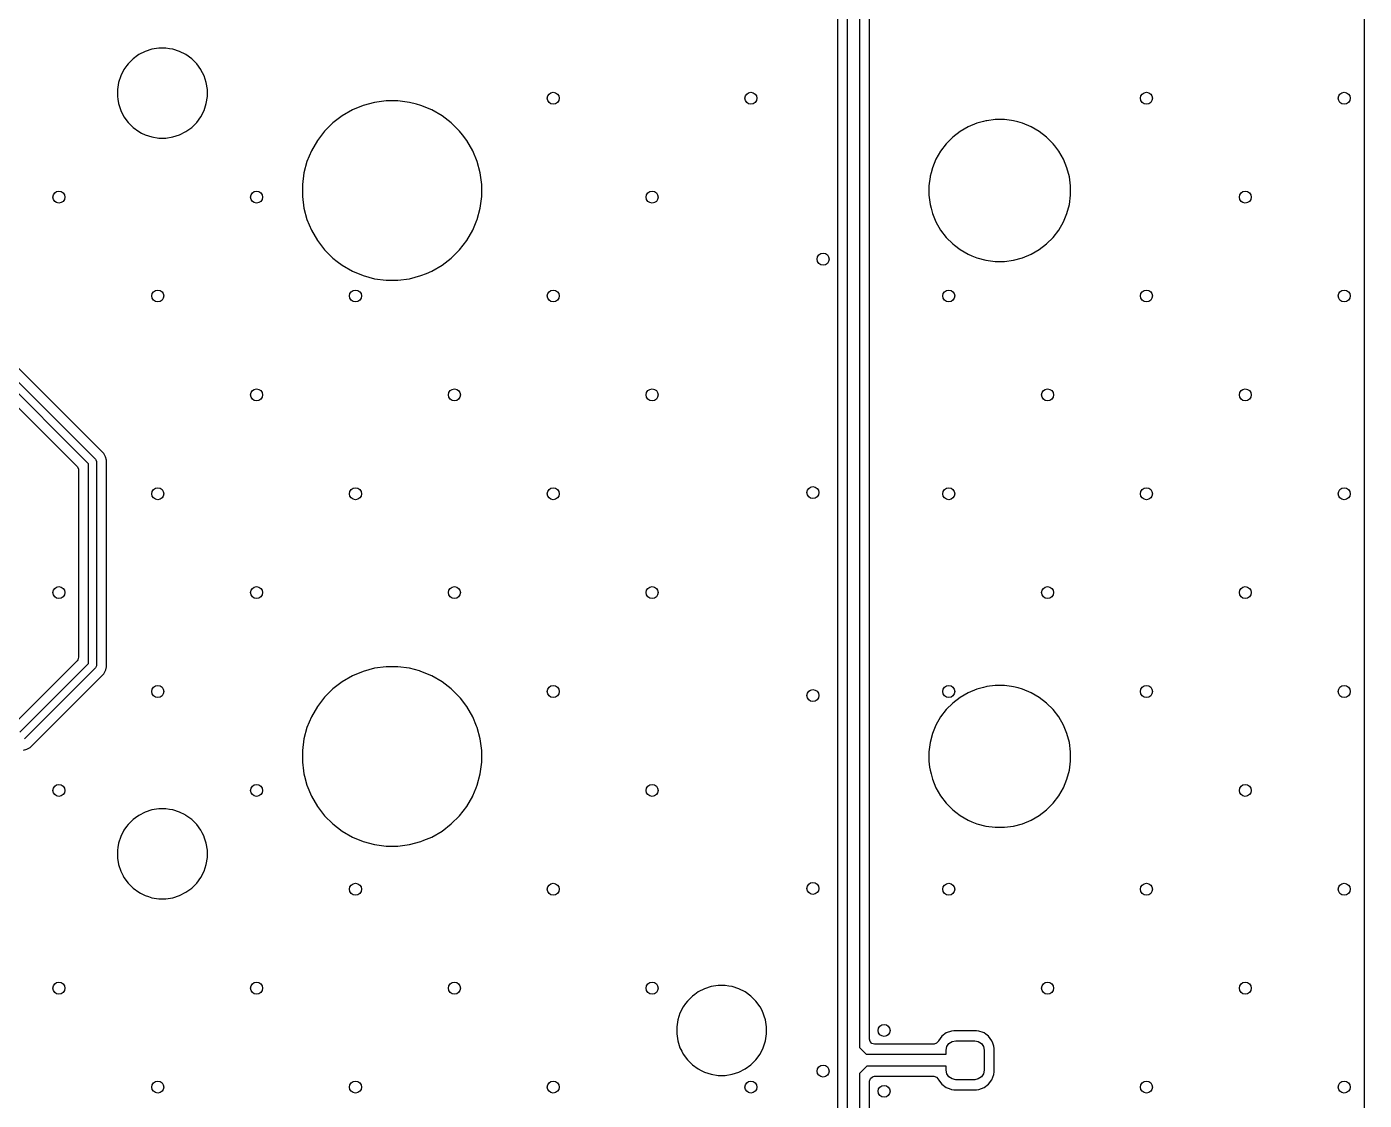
# Model space of a CAD drawing. Extents: x 117 to 217, y -143 to -43.
# Drawn here: x 183.52 to 217, y -118.08 to -91.21 of the extents above; entities that cross this region are included whole.
import ezdxf

# ---------------------------------------------------------------- set-up
doc = ezdxf.new("R2010")
doc.units = 0
doc.layers.add('BLACK', color=7, linetype='CONTINUOUS')

msp = doc.modelspace()

# ---------------------------------------------------------------- linework, layer by layer
at = {"layer": 'BLACK', "linetype": 'CONTINUOUS'}
for p, q in [((216.9995, -46.003246), (216.9995, -139.996753)), ((204.6165, -95.193685), (204.6165, -80.899082)), ((203.8155, -83.0305), (203.8155, -119.8275)), ((204.066, -116.586), (204.066, -82.804)), ((204.366, -82.804), (204.366, -116.586)), ((186.181333, -92.013519), (186.056069, -92.138783)), ((186.181334, -92.013519), (186.181333, -92.013519)), ((186.181336, -92.013517), (186.181334, -92.013519)), ((186.294364, -91.931397), (186.181336, -92.013517)), ((186.324659, -91.909386), (186.294364, -91.931397)), ((186.482507, -91.828957), (186.324659, -91.909386)), ((186.48251, -91.828956), (186.482507, -91.828957)), ((186.650993, -91.774214), (186.48251, -91.828956)), ((186.767645, -91.755738), (186.650993, -91.774214)), ((186.825971, -91.7465), (186.767645, -91.755738)), ((187.003129, -91.7465), (186.825971, -91.7465)), ((187.090617, -91.760357), (187.003129, -91.7465)), ((187.178106, -91.774214), (187.090617, -91.760357)), ((187.346589, -91.828956), (187.178106, -91.774214)), ((187.346592, -91.828957), (187.346589, -91.828956)), ((187.50444, -91.909386), (187.346592, -91.828957)), ((187.647764, -92.013517), (187.50444, -91.909386)), ((187.773033, -92.138786), (187.647764, -92.013517)), ((185.951936, -92.282109), (185.871507, -92.439957)), ((186.02597, -92.180211), (185.951936, -92.282109)), ((186.056067, -92.138786), (186.02597, -92.180211)), ((186.056069, -92.138784), (186.056067, -92.138786)), ((186.056069, -92.138783), (186.056069, -92.138784)), ((187.877164, -92.28211), (187.773033, -92.138786)), ((187.8804, -92.288461), (187.877164, -92.28211)), ((187.957592, -92.439957), (187.8804, -92.288461)), ((185.816764, -92.608445), (185.78905, -92.783421)), ((185.871506, -92.43996), (185.816764, -92.608443)), ((185.816764, -92.608443), (185.816764, -92.608445)), ((185.871507, -92.439957), (185.871506, -92.43996)), ((187.957592, -92.439958), (187.957592, -92.439957)), ((188.012336, -92.608445), (187.957592, -92.439958)), ((188.04005, -92.783421), (188.012336, -92.608445)), ((185.78905, -92.783421), (185.78905, -92.960579)), ((185.78905, -92.960579), (185.798396, -93.019588)), ((185.798396, -93.019588), (185.816764, -93.135556)), ((188.012336, -93.135555), (188.04005, -92.960579)), ((188.04005, -92.960579), (188.04005, -92.783421)), ((192.516883, -93.065601), (192.225203, -93.104001)), ((192.516888, -93.0656), (192.516883, -93.065601)), ((192.516894, -93.0656), (192.516888, -93.0656)), ((192.811106, -93.0656), (192.516894, -93.0656)), ((192.811111, -93.0656), (192.811106, -93.0656)), ((192.811116, -93.065601), (192.811111, -93.0656)), ((193.102796, -93.104001), (192.811116, -93.065601)), ((185.816764, -93.135556), (185.871506, -93.304039)), ((185.871506, -93.304039), (185.871507, -93.304042)), ((185.871507, -93.304042), (185.951936, -93.46189)), ((187.877164, -93.46189), (187.957592, -93.304042)), ((187.957592, -93.304042), (188.012336, -93.135555)), ((191.669189, -93.292742), (191.41441, -93.43984)), ((191.669205, -93.292734), (191.669189, -93.292742)), ((191.941005, -93.180152), (191.669205, -93.292734)), ((192.225203, -93.104001), (191.941005, -93.180152)), ((193.102799, -93.104001), (193.102796, -93.104001)), ((193.1028, -93.104002), (193.102799, -93.104001)), ((193.276365, -93.150509), (193.1028, -93.104002)), ((193.386994, -93.180152), (193.276365, -93.150509)), ((193.658794, -93.292734), (193.386994, -93.180152)), ((193.65881, -93.292742), (193.658794, -93.292734)), ((193.913589, -93.43984), (193.65881, -93.292742)), ((185.951936, -93.46189), (186.056067, -93.605214)), ((186.056067, -93.605214), (186.181336, -93.730483)), ((186.181336, -93.730483), (186.32466, -93.834614)), ((187.50444, -93.834614), (187.647764, -93.730483)), ((187.647764, -93.730483), (187.773033, -93.605214)), ((187.773033, -93.605214), (187.877164, -93.46189)), ((191.180983, -93.618954), (190.972954, -93.826983)), ((191.18099, -93.618948), (191.180983, -93.618954)), ((191.414394, -93.439851), (191.18099, -93.618948)), ((191.41441, -93.43984), (191.414394, -93.439851)), ((193.913592, -93.439842), (193.913589, -93.43984)), ((193.913597, -93.439845), (193.913592, -93.439842)), ((193.913603, -93.439849), (193.913597, -93.439845)), ((193.913605, -93.439851), (193.913603, -93.439849)), ((194.147009, -93.618948), (193.913605, -93.439851)), ((194.147016, -93.618954), (194.147009, -93.618948)), ((194.355045, -93.826983), (194.147016, -93.618954)), ((207.087467, -93.715088), (206.886033, -93.831387)), ((207.087478, -93.715083), (207.087467, -93.715088)), ((207.302379, -93.626068), (207.087478, -93.715083)), ((207.470898, -93.580914), (207.302379, -93.626068)), ((207.52707, -93.565863), (207.470898, -93.580914)), ((207.552694, -93.562489), (207.52707, -93.565863)), ((207.757685, -93.5355), (207.552694, -93.562489)), ((207.757693, -93.5355), (207.757685, -93.5355)), ((207.990307, -93.5355), (207.757693, -93.5355)), ((207.990314, -93.5355), (207.990307, -93.5355)), ((208.16968, -93.559115), (207.990314, -93.5355)), ((208.22093, -93.565863), (208.16968, -93.559115)), ((208.32829, -93.59463), (208.22093, -93.565863)), ((208.44562, -93.626068), (208.32829, -93.59463)), ((208.660521, -93.715083), (208.44562, -93.626068)), ((208.660532, -93.715088), (208.660521, -93.715083)), ((208.861966, -93.831387), (208.660532, -93.715088)), ((186.32466, -93.834614), (186.395029, -93.870469)), ((186.395029, -93.870469), (186.482507, -93.915042)), ((186.482507, -93.915042), (186.48251, -93.915043)), ((186.48251, -93.915043), (186.566751, -93.942414)), ((186.566751, -93.942414), (186.650995, -93.969786)), ((186.650995, -93.969786), (186.825971, -93.9975)), ((186.825971, -93.9975), (186.825972, -93.9975)), ((186.825972, -93.9975), (187.003128, -93.9975)), ((187.003128, -93.9975), (187.003129, -93.9975)), ((187.003129, -93.9975), (187.178105, -93.969786)), ((187.178105, -93.969786), (187.346592, -93.915042)), ((187.346592, -93.915042), (187.50444, -93.834614)), ((190.79384, -94.06041), (190.646742, -94.315189)), ((190.793851, -94.060394), (190.79384, -94.06041)), ((190.972948, -93.82699), (190.793851, -94.060394)), ((190.972954, -93.826983), (190.972948, -93.82699)), ((194.355051, -93.82699), (194.355045, -93.826983)), ((194.422616, -93.915043), (194.355051, -93.82699)), ((194.534155, -94.060403), (194.422616, -93.915043)), ((194.534159, -94.06041), (194.534155, -94.060403)), ((194.681257, -94.315189), (194.534159, -94.06041)), ((206.701475, -93.973002), (206.537002, -94.137475)), ((206.701482, -93.972996), (206.701475, -93.973002)), ((206.886017, -93.831398), (206.701482, -93.972996)), ((206.886033, -93.831387), (206.886017, -93.831398)), ((208.861969, -93.831389), (208.861966, -93.831387)), ((208.861974, -93.831392), (208.861969, -93.831389)), ((208.86198, -93.831396), (208.861974, -93.831392)), ((208.861982, -93.831398), (208.86198, -93.831396)), ((209.046517, -93.972996), (208.861982, -93.831398)), ((209.046524, -93.973002), (209.046517, -93.972996)), ((209.210997, -94.137475), (209.046524, -93.973002)), ((190.646734, -94.315205), (190.534152, -94.587005)), ((190.646742, -94.315189), (190.646734, -94.315205)), ((194.681265, -94.315205), (194.681257, -94.315189)), ((194.790755, -94.57954), (194.681265, -94.315205)), ((206.395387, -94.322033), (206.279088, -94.523467)), ((206.395398, -94.322017), (206.395387, -94.322033)), ((206.536996, -94.137482), (206.395398, -94.322017)), ((206.537002, -94.137475), (206.536996, -94.137482)), ((209.211003, -94.137482), (209.210997, -94.137475)), ((209.252452, -94.1915), (209.211003, -94.137482)), ((209.352608, -94.322026), (209.252452, -94.1915)), ((209.352612, -94.322033), (209.352608, -94.322026)), ((209.468911, -94.523467), (209.352612, -94.322033)), ((190.534152, -94.587005), (190.458001, -94.871203)), ((194.79385, -94.587013), (194.790755, -94.57954)), ((194.869998, -94.8712), (194.79385, -94.587013)), ((206.190068, -94.738379), (206.154479, -94.871203)), ((206.279083, -94.523478), (206.190068, -94.738379)), ((206.279088, -94.523467), (206.279083, -94.523478)), ((209.468916, -94.523478), (209.468911, -94.523467)), ((209.557896, -94.738296), (209.468916, -94.523478)), ((209.557932, -94.738382), (209.557896, -94.738296)), ((209.618137, -94.96307), (209.557932, -94.738382)), ((190.458001, -94.871203), (190.419601, -95.162883)), ((194.9084, -95.162894), (194.869998, -94.8712)), ((206.129863, -94.963071), (206.0995, -95.193685)), ((206.132164, -94.954485), (206.129863, -94.963071)), ((206.154479, -94.871203), (206.132164, -94.954485)), ((209.6485, -95.193693), (209.618137, -94.96307)), ((190.419601, -95.162883), (190.4196, -95.1629)), ((190.4196, -95.1629), (190.4196, -95.457099)), ((194.9084, -95.457106), (194.9084, -95.162894)), ((204.6165, -109.357685), (204.6165, -95.193685)), ((206.0995, -95.193685), (206.0995, -95.426314)), ((209.6485, -95.426307), (209.6485, -95.193693)), ((190.4196, -95.457099), (190.419601, -95.457116)), ((190.419601, -95.457116), (190.458001, -95.748796)), ((190.458001, -95.748796), (190.534152, -96.032994)), ((194.79385, -96.032987), (194.869998, -95.7488)), ((194.869998, -95.7488), (194.9084, -95.457106)), ((206.0995, -95.426314), (206.122417, -95.600372)), ((206.122417, -95.600372), (206.129863, -95.65693)), ((206.129863, -95.65693), (206.15448, -95.7488)), ((206.15448, -95.7488), (206.190068, -95.88162)), ((209.557932, -95.881618), (209.618137, -95.65693)), ((209.618137, -95.65693), (209.6485, -95.426307)), ((190.534152, -96.032994), (190.646734, -96.304794)), ((194.684087, -96.297982), (194.785463, -96.053235)), ((194.785463, -96.053235), (194.79385, -96.032987)), ((206.190068, -95.88162), (206.279083, -96.096521)), ((209.468915, -96.096525), (209.557932, -95.881618)), ((190.646734, -96.304794), (190.646742, -96.30481)), ((190.646742, -96.30481), (190.79384, -96.559589)), ((194.534155, -96.559597), (194.681261, -96.304803)), ((194.681261, -96.304803), (194.684087, -96.297982)), ((206.279083, -96.096521), (206.279088, -96.096532)), ((206.279088, -96.096532), (206.395387, -96.297966)), ((206.395387, -96.297966), (206.395398, -96.297982)), ((206.395398, -96.297982), (206.536996, -96.482517)), ((209.211002, -96.482519), (209.352608, -96.297974)), ((209.352608, -96.297974), (209.468915, -96.096525)), ((190.79384, -96.559589), (190.793851, -96.559605)), ((190.793851, -96.559605), (190.972948, -96.793009)), ((194.35505, -96.793011), (194.534155, -96.559597)), ((206.536996, -96.482517), (206.537002, -96.482524)), ((206.537002, -96.482524), (206.701475, -96.646997)), ((206.701475, -96.646997), (206.701482, -96.647003)), ((206.701482, -96.647003), (206.74281, -96.678715)), ((206.74281, -96.678715), (206.886026, -96.788608)), ((208.861974, -96.788608), (209.046519, -96.647002)), ((209.046519, -96.647002), (209.211002, -96.482519)), ((190.972948, -96.793009), (190.972954, -96.793016)), ((190.972954, -96.793016), (191.180983, -97.001045)), ((191.180983, -97.001045), (191.18099, -97.001051)), ((191.18099, -97.001051), (191.289742, -97.084499)), ((191.289742, -97.084499), (191.414403, -97.180155)), ((193.913597, -97.180155), (194.147011, -97.00105)), ((194.147011, -97.00105), (194.35505, -96.793011)), ((206.886026, -96.788608), (206.886033, -96.788612)), ((206.886033, -96.788612), (207.087467, -96.904911)), ((207.087467, -96.904911), (207.087472, -96.904913)), ((207.087472, -96.904913), (207.087475, -96.904915)), ((207.087475, -96.904915), (207.176393, -96.941746)), ((207.176393, -96.941746), (207.302379, -96.993931)), ((207.302379, -96.993931), (207.30238, -96.993931)), ((207.30238, -96.993931), (207.302382, -96.993932)), ((207.302382, -96.993932), (207.52707, -97.054137)), ((207.52707, -97.054137), (207.757693, -97.0845)), ((207.757693, -97.0845), (207.7577, -97.0845)), ((207.7577, -97.0845), (207.9903, -97.0845)), ((207.9903, -97.0845), (207.990307, -97.0845)), ((207.990307, -97.0845), (208.22093, -97.054137)), ((208.22093, -97.054137), (208.445618, -96.993932)), ((208.445618, -96.993932), (208.660525, -96.904915)), ((208.660525, -96.904915), (208.861974, -96.788608)), ((191.414403, -97.180155), (191.41441, -97.180159)), ((191.41441, -97.180159), (191.669189, -97.327257)), ((191.669189, -97.327257), (191.669205, -97.327265)), ((191.669205, -97.327265), (191.941005, -97.439847)), ((193.386987, -97.43985), (193.521834, -97.383995)), ((193.521834, -97.383995), (193.658794, -97.327265)), ((193.658794, -97.327265), (193.658797, -97.327263)), ((193.658797, -97.327263), (193.658803, -97.327261)), ((193.658803, -97.327261), (193.913597, -97.180155)), ((180.9525, -97.753078), (185.236711, -102.037289)), ((185.44647, -101.892788), (181.239319, -97.685637)), ((191.941005, -97.439847), (191.941007, -97.439847)), ((191.941007, -97.439847), (191.941013, -97.43985)), ((191.941013, -97.43985), (192.2252, -97.515998)), ((192.2252, -97.515998), (192.516894, -97.5544)), ((192.516894, -97.5544), (192.516901, -97.5544)), ((192.516901, -97.5544), (192.811099, -97.5544)), ((192.811099, -97.5544), (192.811106, -97.5544)), ((192.811106, -97.5544), (193.1028, -97.515998)), ((193.1028, -97.515998), (193.386987, -97.43985)), ((180.572031, -98.009713), (184.779181, -102.216863)), ((185.066, -102.149422), (180.781789, -97.865211)), ((185.236711, -102.037289), (185.249147, -102.052442)), ((185.249147, -102.052442), (185.249147, -102.052443)), ((185.249147, -102.052443), (185.264079, -102.088491)), ((185.264079, -102.088491), (185.266, -102.108)), ((185.266, -102.108), (185.266, -107.188)), ((185.464573, -101.924144), (185.44647, -101.892788)), ((185.492614, -101.972712), (185.464573, -101.924144)), ((185.5165, -102.061856), (185.492614, -101.972712)), ((185.5165, -107.234144), (185.5165, -102.061856)), ((184.779181, -102.216863), (184.812666, -102.278186)), ((184.812666, -102.278186), (184.8155, -102.304544)), ((184.8155, -102.304544), (184.8155, -106.991456)), ((185.066, -107.146578), (185.066, -102.149422)), ((184.779181, -107.079137), (183.279137, -108.579181)), ((184.795815, -107.058495), (184.779181, -107.079137)), ((184.8155, -106.991456), (184.795815, -107.058495)), ((183.346578, -108.866), (185.066, -107.146578)), ((185.236711, -107.25871), (183.458711, -109.036711)), ((183.603212, -109.24647), (185.44647, -107.403212)), ((185.249147, -107.243557), (185.236711, -107.25871)), ((185.264079, -107.207509), (185.249147, -107.243557)), ((185.266, -107.188), (185.264079, -107.207509)), ((185.44647, -107.403212), (185.492614, -107.323288)), ((185.492614, -107.323288), (185.497656, -107.30447)), ((185.497656, -107.30447), (185.5165, -107.234144)), ((191.669189, -107.456742), (191.41441, -107.60384)), ((191.669205, -107.456734), (191.669189, -107.456742)), ((191.941005, -107.344152), (191.669205, -107.456734)), ((192.225203, -107.268001), (191.941005, -107.344152)), ((192.516883, -107.229601), (192.225203, -107.268001)), ((192.516888, -107.2296), (192.516883, -107.229601)), ((192.516894, -107.2296), (192.516888, -107.2296)), ((192.811106, -107.2296), (192.516894, -107.2296)), ((192.811111, -107.2296), (192.811106, -107.2296)), ((192.811116, -107.229601), (192.811111, -107.2296)), ((193.102796, -107.268001), (192.811116, -107.229601)), ((193.102799, -107.268001), (193.102796, -107.268001)), ((193.1028, -107.268002), (193.102799, -107.268001)), ((193.350972, -107.3345), (193.1028, -107.268002)), ((193.386994, -107.344152), (193.350972, -107.3345)), ((193.658794, -107.456734), (193.386994, -107.344152)), ((193.65881, -107.456742), (193.658794, -107.456734)), ((193.913589, -107.60384), (193.65881, -107.456742)), ((191.180983, -107.782954), (190.972954, -107.990983)), ((191.18099, -107.782948), (191.180983, -107.782954)), ((191.414394, -107.603851), (191.18099, -107.782948)), ((191.41441, -107.60384), (191.414394, -107.603851)), ((193.913592, -107.603842), (193.913589, -107.60384)), ((193.913597, -107.603845), (193.913592, -107.603842)), ((193.913603, -107.603849), (193.913597, -107.603845)), ((193.913605, -107.603851), (193.913603, -107.603849)), ((194.147009, -107.782948), (193.913605, -107.603851)), ((194.147016, -107.782954), (194.147009, -107.782948)), ((194.355045, -107.990983), (194.147016, -107.782954)), ((207.302379, -107.790068), (207.087478, -107.879083)), ((207.470898, -107.744914), (207.302379, -107.790068)), ((207.52707, -107.729863), (207.470898, -107.744914)), ((207.552694, -107.726489), (207.52707, -107.729863)), ((207.757685, -107.6995), (207.552694, -107.726489)), ((207.757693, -107.6995), (207.757685, -107.6995)), ((207.990307, -107.6995), (207.757693, -107.6995)), ((207.990314, -107.6995), (207.990307, -107.6995)), ((208.16968, -107.723115), (207.990314, -107.6995)), ((208.22093, -107.729863), (208.16968, -107.723115)), ((208.333274, -107.759965), (208.22093, -107.729863)), ((208.44562, -107.790068), (208.333274, -107.759965)), ((208.660521, -107.879083), (208.44562, -107.790068)), ((190.972948, -107.99099), (190.793851, -108.224394)), ((190.972954, -107.990983), (190.972948, -107.99099)), ((194.355051, -107.99099), (194.355045, -107.990983)), ((194.375406, -108.017517), (194.355051, -107.99099)), ((194.534155, -108.224403), (194.375406, -108.017517)), ((206.701475, -108.137002), (206.537002, -108.301475)), ((206.701482, -108.136996), (206.701475, -108.137002)), ((206.886017, -107.995398), (206.701482, -108.136996)), ((206.886033, -107.995387), (206.886017, -107.995398)), ((207.087467, -107.879088), (206.886033, -107.995387)), ((207.087478, -107.879083), (207.087467, -107.879088)), ((208.660532, -107.879088), (208.660521, -107.879083)), ((208.861966, -107.995387), (208.660532, -107.879088)), ((208.861969, -107.995389), (208.861966, -107.995387)), ((208.861974, -107.995392), (208.861969, -107.995389)), ((208.86198, -107.995396), (208.861974, -107.995392)), ((208.861982, -107.995398), (208.86198, -107.995396)), ((209.046517, -108.136996), (208.861982, -107.995398)), ((209.046524, -108.137002), (209.046517, -108.136996)), ((209.210997, -108.301475), (209.046524, -108.137002)), ((190.79384, -108.22441), (190.646742, -108.479189)), ((190.793851, -108.224394), (190.79384, -108.22441)), ((194.534159, -108.22441), (194.534155, -108.224403)), ((194.681257, -108.479189), (194.534159, -108.22441)), ((206.536996, -108.301482), (206.395398, -108.486017)), ((206.537002, -108.301475), (206.536996, -108.301482)), ((209.211002, -108.301481), (209.210997, -108.301475)), ((209.352608, -108.486026), (209.211002, -108.301481)), ((190.534152, -108.751005), (190.458001, -109.035203)), ((190.646734, -108.479205), (190.534152, -108.751005)), ((190.646742, -108.479189), (190.646734, -108.479205)), ((194.681265, -108.479205), (194.681257, -108.479189)), ((194.778186, -108.713196), (194.681265, -108.479205)), ((194.79385, -108.751013), (194.778186, -108.713196)), ((194.869998, -109.0352), (194.79385, -108.751013)), ((206.279083, -108.687478), (206.190068, -108.902379)), ((206.279088, -108.687467), (206.279083, -108.687478)), ((206.395387, -108.486033), (206.279088, -108.687467)), ((206.395398, -108.486017), (206.395387, -108.486033)), ((209.352612, -108.486033), (209.352608, -108.486026)), ((209.468911, -108.687467), (209.352612, -108.486033)), ((209.468913, -108.687472), (209.468911, -108.687467)), ((209.468915, -108.687475), (209.468913, -108.687472)), ((209.504178, -108.772607), (209.468915, -108.687475)), ((209.5236, -108.819498), (209.504178, -108.772607)), ((190.458001, -109.035203), (190.419601, -109.326883)), ((194.9084, -109.326894), (194.869998, -109.0352)), ((206.129863, -109.127071), (206.0995, -109.357685)), ((206.190068, -108.902379), (206.129863, -109.127071)), ((209.557932, -108.902382), (209.5236, -108.819498)), ((209.618137, -109.12707), (209.557932, -108.902382)), ((209.6485, -109.357693), (209.618137, -109.12707)), ((183.434144, -109.3165), (183.523288, -109.292614)), ((183.523288, -109.292614), (183.534931, -109.285892)), ((183.534931, -109.285892), (183.603212, -109.24647)), ((190.419601, -109.326883), (190.4196, -109.3269)), ((190.4196, -109.3269), (190.4196, -109.621099)), ((194.9084, -109.621106), (194.9084, -109.326894)), ((204.6165, -116.5535), (204.6165, -109.357685)), ((206.0995, -109.357685), (206.0995, -109.590314)), ((209.6485, -109.590307), (209.6485, -109.357693)), ((190.4196, -109.621099), (190.419601, -109.621116)), ((190.419601, -109.621116), (190.447552, -109.833428)), ((194.869998, -109.9128), (194.9084, -109.621106)), ((206.0995, -109.590314), (206.119734, -109.743993)), ((206.119734, -109.743993), (206.129863, -109.82093)), ((209.618137, -109.82093), (209.6485, -109.590307)), ((190.447552, -109.833428), (190.458002, -109.9128)), ((190.458002, -109.9128), (190.472663, -109.967517)), ((190.472663, -109.967517), (190.534152, -110.196994)), ((194.79385, -110.196987), (194.869998, -109.9128)), ((206.129863, -109.82093), (206.15448, -109.9128)), ((206.15448, -109.9128), (206.190068, -110.04562)), ((206.190068, -110.04562), (206.279083, -110.260521)), ((209.468915, -110.260525), (209.557932, -110.045618)), ((209.557932, -110.045618), (209.618137, -109.82093)), ((190.534152, -110.196994), (190.646734, -110.468794)), ((190.646734, -110.468794), (190.646742, -110.46881)), ((190.646742, -110.46881), (190.79384, -110.723589)), ((194.534155, -110.723597), (194.681261, -110.468803)), ((194.681261, -110.468803), (194.684087, -110.461982)), ((194.684087, -110.461982), (194.767534, -110.260521)), ((194.767534, -110.260521), (194.79385, -110.196987)), ((206.279083, -110.260521), (206.279088, -110.260532)), ((206.279088, -110.260532), (206.395387, -110.461966)), ((206.395387, -110.461966), (206.395398, -110.461982)), ((206.395398, -110.461982), (206.536996, -110.646517)), ((209.211002, -110.646519), (209.352608, -110.461974)), ((209.352608, -110.461974), (209.468915, -110.260525)), ((186.650993, -110.814214), (186.48251, -110.868956)), ((186.767645, -110.795738), (186.650993, -110.814214)), ((186.825971, -110.7865), (186.767645, -110.795738)), ((187.003129, -110.7865), (186.825971, -110.7865)), ((187.090617, -110.800357), (187.003129, -110.7865)), ((187.178106, -110.814214), (187.090617, -110.800357)), ((187.346589, -110.868956), (187.178106, -110.814214)), ((190.79384, -110.723589), (190.793851, -110.723605)), ((190.793851, -110.723605), (190.972948, -110.957009)), ((194.35505, -110.957011), (194.534155, -110.723597)), ((206.536996, -110.646517), (206.537002, -110.646524)), ((206.537002, -110.646524), (206.701475, -110.810997)), ((206.701475, -110.810997), (206.701482, -110.811003)), ((206.701482, -110.811003), (206.777011, -110.868958)), ((208.861974, -110.952608), (209.046519, -110.811002)), ((209.046519, -110.811002), (209.211002, -110.646519)), ((186.181333, -111.053519), (186.056069, -111.178783)), ((186.181334, -111.053519), (186.181333, -111.053519)), ((186.181336, -111.053517), (186.181334, -111.053519)), ((186.242888, -111.008796), (186.181336, -111.053517)), ((186.324659, -110.949386), (186.242888, -111.008796)), ((186.482507, -110.868957), (186.324659, -110.949386)), ((186.48251, -110.868956), (186.482507, -110.868957)), ((187.346592, -110.868957), (187.346589, -110.868956)), ((187.483334, -110.938632), (187.346592, -110.868957)), ((187.50444, -110.949386), (187.483334, -110.938632)), ((187.647764, -111.053517), (187.50444, -110.949386)), ((187.773033, -111.178786), (187.647764, -111.053517)), ((190.972948, -110.957009), (190.972954, -110.957016)), ((190.972954, -110.957016), (191.180983, -111.165045)), ((194.147011, -111.16505), (194.35505, -110.957011)), ((206.777011, -110.868958), (206.886026, -110.952608)), ((206.886026, -110.952608), (206.886033, -110.952612)), ((206.886033, -110.952612), (207.087467, -111.068911)), ((207.087467, -111.068911), (207.087472, -111.068913)), ((207.087472, -111.068913), (207.087475, -111.068915)), ((207.087475, -111.068915), (207.178981, -111.106818)), ((207.178981, -111.106818), (207.302379, -111.157931)), ((208.445618, -111.157932), (208.660525, -111.068915)), ((208.660525, -111.068915), (208.861974, -110.952608)), ((185.871506, -111.47996), (185.816764, -111.648443)), ((185.871507, -111.479957), (185.871506, -111.47996)), ((185.951936, -111.322109), (185.871507, -111.479957)), ((186.019366, -111.229301), (185.951936, -111.322109)), ((186.056067, -111.178786), (186.019366, -111.229301)), ((186.056069, -111.178784), (186.056067, -111.178786)), ((186.056069, -111.178783), (186.056069, -111.178784)), ((187.877164, -111.32211), (187.773033, -111.178786)), ((187.910374, -111.387288), (187.877164, -111.32211)), ((187.957592, -111.479957), (187.910374, -111.387288)), ((187.957593, -111.47996), (187.957592, -111.479957)), ((187.961265, -111.491261), (187.957593, -111.47996)), ((191.180983, -111.165045), (191.180989, -111.16505)), ((191.180989, -111.16505), (191.414403, -111.344155)), ((191.414403, -111.344155), (191.41441, -111.344159)), ((191.41441, -111.344159), (191.669189, -111.491257)), ((193.658803, -111.491261), (193.913597, -111.344155)), ((193.913597, -111.344155), (194.147011, -111.16505)), ((207.302379, -111.157931), (207.30238, -111.157931)), ((207.30238, -111.157931), (207.302382, -111.157932)), ((207.302382, -111.157932), (207.52707, -111.218137)), ((207.52707, -111.218137), (207.757693, -111.2485)), ((207.757693, -111.2485), (207.7577, -111.2485)), ((207.7577, -111.2485), (207.9903, -111.2485)), ((207.9903, -111.2485), (207.990307, -111.2485)), ((207.990307, -111.2485), (208.22093, -111.218137)), ((208.22093, -111.218137), (208.445618, -111.157932)), ((185.800744, -111.749587), (185.78905, -111.823421)), ((185.78905, -111.823421), (185.78905, -112.000579)), ((185.816764, -111.648443), (185.800744, -111.749587)), ((188.012336, -111.648445), (187.961265, -111.491261)), ((188.04005, -111.823421), (188.012336, -111.648445)), ((188.04005, -112.000579), (188.04005, -111.823421)), ((191.669189, -111.491257), (191.669205, -111.491265)), ((191.669205, -111.491265), (191.941005, -111.603847)), ((191.941005, -111.603847), (191.941007, -111.603847)), ((191.941007, -111.603847), (191.941013, -111.60385)), ((191.941013, -111.60385), (192.2252, -111.679998)), ((192.2252, -111.679998), (192.516894, -111.7184)), ((192.516894, -111.7184), (192.516901, -111.7184)), ((192.516901, -111.7184), (192.811099, -111.7184)), ((192.811099, -111.7184), (192.811106, -111.7184)), ((192.811106, -111.7184), (193.1028, -111.679998)), ((193.1028, -111.679998), (193.386987, -111.60385)), ((193.386987, -111.60385), (193.462729, -111.572477)), ((193.462729, -111.572477), (193.658794, -111.491265)), ((193.658794, -111.491265), (193.658797, -111.491263)), ((193.658797, -111.491263), (193.658803, -111.491261)), ((185.78905, -112.000579), (185.792687, -112.023544)), ((185.792687, -112.023544), (185.816764, -112.175556)), ((188.012336, -112.175555), (188.04005, -112.000579)), ((185.816764, -112.175556), (185.871506, -112.344039)), ((185.871506, -112.344039), (185.871507, -112.344042)), ((185.871507, -112.344042), (185.933474, -112.465657)), ((185.933474, -112.465657), (185.951936, -112.50189)), ((187.877164, -112.50189), (187.957592, -112.344042)), ((187.957592, -112.344042), (188.012336, -112.175555)), ((185.951936, -112.50189), (186.056067, -112.645214)), ((186.056067, -112.645214), (186.181336, -112.770483)), ((186.181336, -112.770483), (186.32466, -112.874614)), ((187.50444, -112.874614), (187.647764, -112.770483)), ((187.647764, -112.770483), (187.773033, -112.645214)), ((187.773033, -112.645214), (187.877164, -112.50189)), ((186.32466, -112.874614), (186.36507, -112.895204)), ((186.36507, -112.895204), (186.482507, -112.955042)), ((186.482507, -112.955042), (186.48251, -112.955043)), ((186.48251, -112.955043), (186.566751, -112.982414)), ((186.566751, -112.982414), (186.650995, -113.009786)), ((186.650995, -113.009786), (186.825971, -113.0375)), ((186.825971, -113.0375), (186.825972, -113.0375)), ((186.825972, -113.0375), (187.003128, -113.0375)), ((187.003128, -113.0375), (187.003129, -113.0375)), ((187.003129, -113.0375), (187.178105, -113.009786)), ((187.178105, -113.009786), (187.346592, -112.955042)), ((187.346592, -112.955042), (187.50444, -112.874614)), ((200.180783, -115.473519), (200.055519, -115.598783)), ((200.180784, -115.473519), (200.180783, -115.473519)), ((200.180786, -115.473517), (200.180784, -115.473519)), ((200.242338, -115.428796), (200.180786, -115.473517)), ((200.324109, -115.369386), (200.242338, -115.428796)), ((200.481957, -115.288957), (200.324109, -115.369386)), ((200.48196, -115.288956), (200.481957, -115.288957)), ((200.650443, -115.234214), (200.48196, -115.288956)), ((200.767095, -115.215738), (200.650443, -115.234214)), ((200.825421, -115.2065), (200.767095, -115.215738)), ((201.002579, -115.2065), (200.825421, -115.2065)), ((201.090067, -115.220357), (201.002579, -115.2065)), ((201.177556, -115.234214), (201.090067, -115.220357)), ((201.346039, -115.288956), (201.177556, -115.234214)), ((201.346042, -115.288957), (201.346039, -115.288956)), ((201.50389, -115.369386), (201.346042, -115.288957)), ((201.647214, -115.473517), (201.50389, -115.369386)), ((201.772483, -115.598786), (201.647214, -115.473517)), ((199.951386, -115.742109), (199.870957, -115.899957)), ((200.011484, -115.659392), (199.951386, -115.742109)), ((200.055517, -115.598786), (200.011484, -115.659392)), ((200.055519, -115.598784), (200.055517, -115.598786)), ((200.055519, -115.598783), (200.055519, -115.598784)), ((201.876614, -115.74211), (201.772483, -115.598786)), ((201.916061, -115.819529), (201.876614, -115.74211)), ((201.957042, -115.899957), (201.916061, -115.819529)), ((199.816214, -116.068443), (199.7885, -116.243421)), ((199.870956, -115.89996), (199.816214, -116.068443)), ((199.870957, -115.899957), (199.870956, -115.89996)), ((201.957043, -115.89996), (201.957042, -115.899957)), ((201.98134, -115.97474), (201.957043, -115.89996)), ((202.011786, -116.068445), (201.98134, -115.97474)), ((202.0395, -116.243421), (202.011786, -116.068445)), ((199.7885, -116.243421), (199.7885, -116.420578)), ((199.7885, -116.420578), (199.816214, -116.595556)), ((202.011786, -116.595555), (202.0395, -116.420579)), ((202.0395, -116.420579), (202.0395, -116.243421)), ((206.423884, -116.479384), (206.339787, -116.591722)), ((206.536219, -116.395289), (206.423884, -116.479384)), ((206.6677, -116.346248), (206.536219, -116.395289)), ((206.725809, -116.34), (206.6677, -116.346248)), ((206.725826, -116.34), (206.725809, -116.34)), ((207.294174, -116.34), (206.725826, -116.34)), ((207.29419, -116.34), (207.294174, -116.34)), ((207.352299, -116.346248), (207.29419, -116.34)), ((207.457144, -116.385354), (207.352299, -116.346248)), ((207.483778, -116.395288), (207.457144, -116.385354)), ((207.48378, -116.395289), (207.483778, -116.395288)), ((207.528612, -116.428851), (207.48378, -116.395289)), ((207.596116, -116.479384), (207.528612, -116.428851)), ((207.680212, -116.591722), (207.596116, -116.479384)), ((199.816214, -116.595556), (199.870956, -116.764039)), ((199.870956, -116.764039), (199.870957, -116.764042)), ((199.870957, -116.764042), (199.915926, -116.852297)), ((201.876614, -116.92189), (201.957042, -116.764042)), ((201.957042, -116.764042), (202.011786, -116.595555)), ((204.066, -117.094), (204.066, -116.586)), ((204.366, -116.586), (204.366, -116.761868)), ((204.366, -116.761868), (204.532132, -116.928)), ((204.627706, -116.605011), (204.6165, -116.5535)), ((204.673461, -116.657815), (204.627706, -116.605011)), ((204.7405, -116.6775), (204.673461, -116.657815)), ((206.221699, -116.6775), (204.7405, -116.6775)), ((206.230543, -116.677184), (206.221699, -116.6775)), ((206.296008, -116.652768), (206.230543, -116.677184)), ((206.33788, -116.596835), (206.296008, -116.652768)), ((206.339785, -116.591727), (206.33788, -116.596835)), ((206.339787, -116.591722), (206.339785, -116.591727)), ((206.535, -116.828), (206.553079, -116.737113)), ((206.535, -116.928), (206.535, -116.828)), ((206.553079, -116.737113), (206.604562, -116.660062)), ((206.604562, -116.660062), (206.681613, -116.608579)), ((206.681613, -116.608579), (206.7725, -116.5905)), ((206.7725, -116.5905), (207.2475, -116.5905)), ((207.2475, -116.5905), (207.338387, -116.608579)), ((207.338387, -116.608579), (207.415438, -116.660062)), ((207.415438, -116.660062), (207.466921, -116.737113)), ((207.466921, -116.737113), (207.485, -116.828)), ((207.485, -116.828), (207.485, -117.328)), ((207.702981, -116.652768), (207.680212, -116.591722)), ((207.729251, -116.7232), (207.702981, -116.652768)), ((207.735499, -116.781309), (207.729251, -116.7232)), ((207.7355, -116.781326), (207.735499, -116.781309)), ((207.7355, -117.374673), (207.7355, -116.781326)), ((199.915926, -116.852297), (199.951386, -116.92189)), ((199.951386, -116.92189), (200.055517, -117.065214)), ((200.055517, -117.065214), (200.180786, -117.190483)), ((201.647214, -117.190483), (201.772483, -117.065214)), ((201.772483, -117.065214), (201.876614, -116.92189)), ((204.066, -117.348), (204.066, -117.094)), ((204.532132, -116.928), (206.535, -116.928)), ((200.180786, -117.190483), (200.32411, -117.294614)), ((200.32411, -117.294614), (200.401529, -117.334061)), ((200.401529, -117.334061), (200.481957, -117.375042)), ((200.481957, -117.375042), (200.48196, -117.375043)), ((200.48196, -117.375043), (200.566201, -117.402414)), ((200.566201, -117.402414), (200.650445, -117.429786)), ((200.650445, -117.429786), (200.825421, -117.4575)), ((200.825421, -117.4575), (200.825422, -117.4575)), ((200.825422, -117.4575), (201.002578, -117.4575)), ((201.002578, -117.4575), (201.002579, -117.4575)), ((201.002579, -117.4575), (201.177555, -117.429786)), ((201.177555, -117.429786), (201.346042, -117.375042)), ((201.346042, -117.375042), (201.50389, -117.294614)), ((201.50389, -117.294614), (201.647214, -117.190483)), ((204.066, -120.079868), (204.066, -117.348)), ((204.548132, -117.228), (204.366, -117.410132)), ((204.366, -117.410132), (204.366, -120.142)), ((206.535, -117.228), (204.548132, -117.228)), ((204.636185, -117.535461), (204.688989, -117.489706)), ((204.688989, -117.489706), (204.7405, -117.4785)), ((204.7405, -117.4785), (206.221699, -117.4785)), ((206.221699, -117.4785), (206.288738, -117.498185)), ((206.288738, -117.498185), (206.334493, -117.550989)), ((206.535, -117.328), (206.535, -117.228)), ((206.553079, -117.418887), (206.535, -117.328)), ((206.604562, -117.495938), (206.553079, -117.418887)), ((206.681613, -117.547421), (206.604562, -117.495938)), ((207.415438, -117.495938), (207.338387, -117.547421)), ((207.466921, -117.418887), (207.415438, -117.495938)), ((207.485, -117.328), (207.466921, -117.418887)), ((207.680212, -117.564278), (207.729251, -117.432799)), ((207.729251, -117.432799), (207.729575, -117.429785)), ((207.729575, -117.429785), (207.735499, -117.37469)), ((207.735499, -117.37469), (207.7355, -117.374673)), ((204.6165, -117.6025), (204.636185, -117.535461)), ((204.6165, -118.829079), (204.6165, -117.6025)), ((206.334493, -117.550989), (206.33788, -117.559165)), ((206.33788, -117.559165), (206.339785, -117.564272)), ((206.339785, -117.564272), (206.339787, -117.564277)), ((206.339787, -117.564277), (206.339788, -117.564278)), ((206.339788, -117.564278), (206.423884, -117.676616)), ((206.423884, -117.676616), (206.536222, -117.760712)), ((206.536222, -117.760712), (206.607934, -117.787459)), ((206.607934, -117.787459), (206.6677, -117.809751)), ((206.6677, -117.809751), (206.725809, -117.815999)), ((206.7725, -117.5655), (206.681613, -117.547421)), ((206.725809, -117.815999), (206.725826, -117.816)), ((206.725826, -117.816), (207.294174, -117.816)), ((207.2475, -117.5655), (206.7725, -117.5655)), ((207.338387, -117.547421), (207.2475, -117.5655)), ((207.294174, -117.816), (207.29419, -117.815999)), ((207.29419, -117.815999), (207.352299, -117.809751)), ((207.352299, -117.809751), (207.483778, -117.760712)), ((207.483778, -117.760712), (207.596116, -117.676616)), ((207.596116, -117.676616), (207.680212, -117.564278))]:
    msp.add_line(p, q, dxfattribs=at)
at = {"layer": 'BLACK'}
for centre in [(196.698476, -93), (201.648222, -93), (211.547714, -93), (216.49746, -93), (184.324111, -95.474873), (189.273857, -95.474873), (199.173349, -95.474873), (214.022587, -95.474873), (203.454, -97.028), (186.798984, -97.949746), (191.74873, -97.949746), (196.698476, -97.949746), (206.597968, -97.949746), (211.547714, -97.949746), (216.49746, -97.949746), (189.273857, -100.424619), (194.223603, -100.424619), (199.173349, -100.424619), (209.072841, -100.424619), (214.022587, -100.424619), (186.798984, -102.899492), (191.74873, -102.899492), (196.698476, -102.899492), (203.2, -102.87), (206.597968, -102.899492), (211.547714, -102.899492), (216.49746, -102.899492), (184.324111, -105.374365), (189.273857, -105.374365), (194.223603, -105.374365), (199.173349, -105.374365), (209.072841, -105.374365), (214.022587, -105.374365), (186.798984, -107.849238), (196.698476, -107.849238), (203.2, -107.95), (206.597968, -107.849238), (211.547714, -107.849238), (216.49746, -107.849238), (184.324111, -110.324111), (189.273857, -110.324111), (199.173349, -110.324111), (214.022587, -110.324111), (191.74873, -112.798984), (196.698476, -112.798984), (203.2, -112.776), (206.597968, -112.798984), (211.547714, -112.798984), (216.49746, -112.798984), (184.324111, -115.273857), (189.273857, -115.273857), (194.223603, -115.273857), (199.173349, -115.273857), (209.072841, -115.273857), (214.022587, -115.273857), (204.978, -116.332), (203.454, -117.348), (186.798984, -117.74873), (191.74873, -117.74873), (196.698476, -117.74873), (201.648222, -117.74873), (204.978, -117.856), (211.547714, -117.74873), (216.49746, -117.74873)]:
    msp.add_circle(centre, 0.15, dxfattribs=at)

doc.saveas('drawing.dxf')
